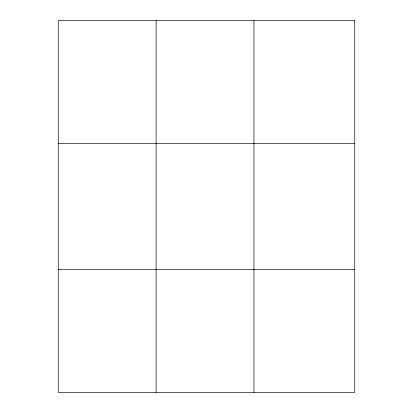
<?xml version="1.0" encoding="UTF-8"?>
<svg xmlns="http://www.w3.org/2000/svg" width="413" height="413" viewBox="0 0 413 413"><rect width="100%" height="100%" fill="white"/><g stroke="black" fill="none" stroke-linecap="round" stroke-linejoin="round"><path stroke-width="0.62" d="M156.099 20.65L156.099 392.35M253.938 20.65L253.938 392.35M58.254 143.311L354.746 143.311M58.254 269.689L354.746 269.689M354.746 20.65L354.746 392.35L58.254 392.35L58.254 20.65L354.746 20.65"/></g></svg>
